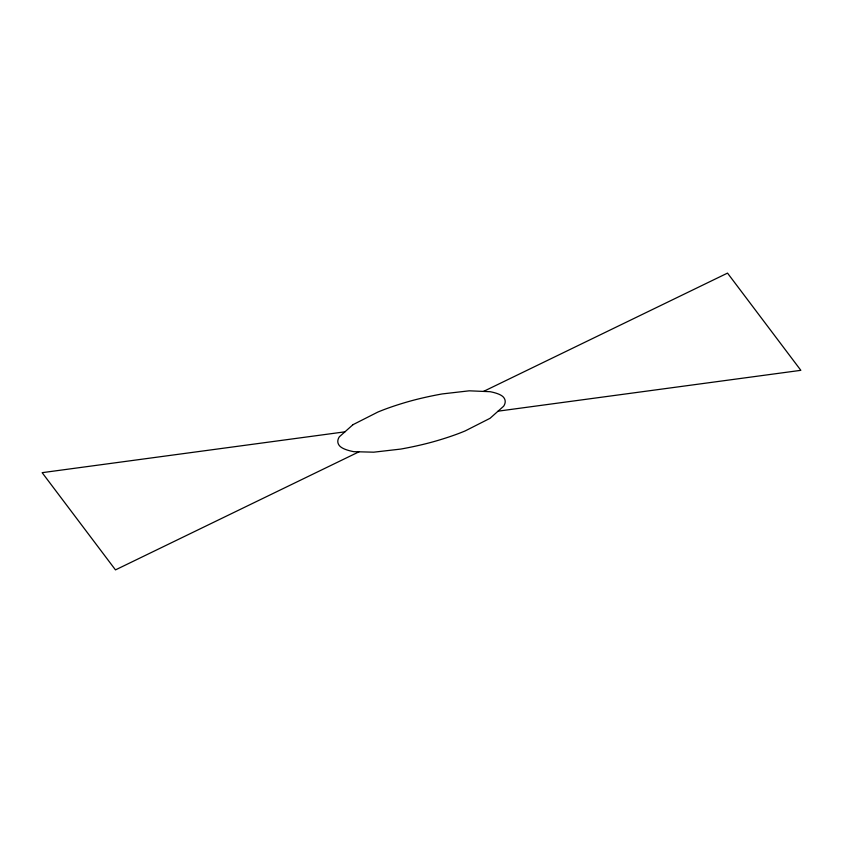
<?xml version="1.0" encoding="UTF-8"?>
<svg xmlns="http://www.w3.org/2000/svg" width="843" height="843" viewBox="0 0 843 843"><rect width="100%" height="100%" fill="white"/><g stroke="black" fill="none" stroke-linecap="round" stroke-linejoin="round"><path stroke-width="1.26" d="M359.013 451.806L115.48 569.889L42.15 472.67L344.935 431.827M483.534 391.415L727.52 273.111L800.85 370.33L498.065 411.173M352.975 424.682L339.402 436.748A147.483 29.905 -7.7 0 0 339.255 445.452A99.99 20.274 -7.7 0 0 353.723 451.669L373.712 452.185L400.752 449.077A94.174 19.094 -7.7 0 0 436.168 440.942A147.483 29.905 -7.7 0 0 465.22 430.899L490.025 418.318L503.598 406.252A147.483 29.905 -7.7 0 0 503.745 397.548A94.174 19.094 -7.7 0 0 490.12 391.7L469.288 390.815L442.248 393.923A94.174 19.094 -7.7 0 0 406.832 402.058A147.483 29.905 -7.7 0 0 377.78 412.101L352.975 424.682"/></g></svg>
